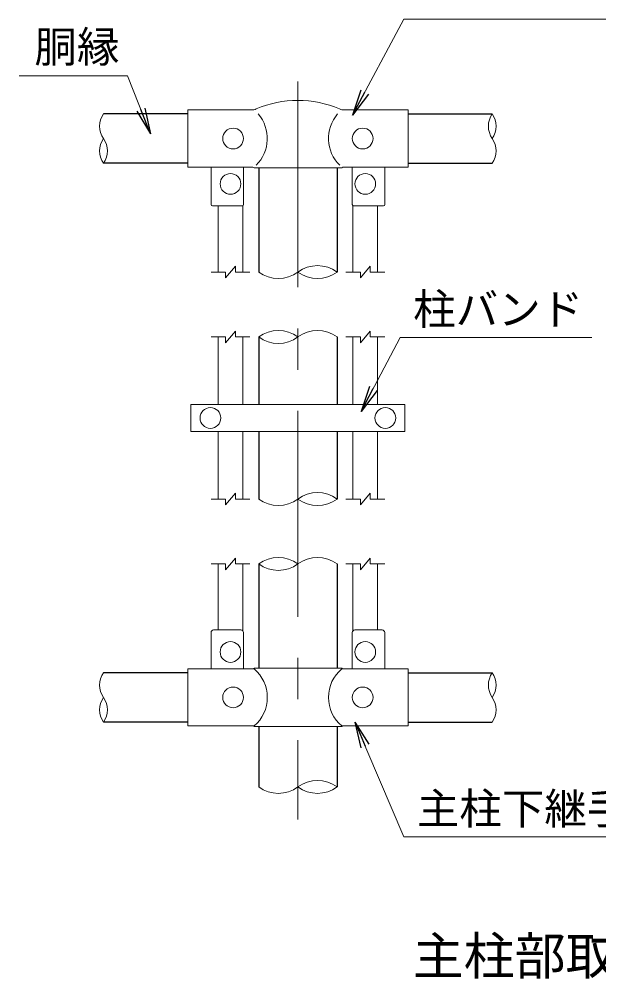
# Model space of a CAD drawing. Units: millimetres, scale not verified. Extents: x -8399 to 8401, y -5940 to 5940.
# Drawn here: x 4606 to 6395, y 653 to 3613 of the extents above; entities that cross this region are included whole.
import ezdxf
from ezdxf.enums import TextEntityAlignment as Align

# ---------------------------------------------------------------- set-up
doc = ezdxf.new("R2010")
doc.units = ezdxf.units.MM
doc.header["$LTSCALE"] = 20
doc.linetypes.add('USER1', pattern=[50.8, 31.75, -6.35, 6.35, -6.35])
for name, color, linetype, lineweight in [('0-1_D-STR1', 1, 'Continuous', 25), ('0-4_D-BMK', 2, 'USER1', 13), ('0-5_D-STR-DIM', 7, 'Continuous', 13), ('0-8_D-STR3', 3, 'Continuous', 13), ('0-9_D-STR-TXT', 7, 'Continuous', 13), ('0-C_D-TTL-TXT', 7, 'Continuous', 13)]:
    doc.layers.add(name, color=color, linetype=linetype, lineweight=lineweight)
doc.layers.add('0-6_0', color=7, linetype='Continuous')
doc.styles.add('ＭＳ ゴシック', font='')
doc.styles.get('ＭＳ ゴシック').set_extended_font_data('MS Gothic')

# ---------------------------------------------------------------- blocks, each defined once
blk = doc.blocks.new('_Open')
at = {"layer": '0-6_0'}
blk.add_line((-20, 3.333), (0, 0), dxfattribs=at)
blk.add_lwpolyline([(-20, -3.333), (0, 0), (-20, 0)], dxfattribs=at)

msp = doc.modelspace()

# ---------------------------------------------------------------- linework, layer by layer
at = {"layer": '0-1_D-STR1'}
for p, q in [((5126.24, 3321.12), (4866.24, 3321.12)), ((5806.24, 3321.12), (6066.24, 3321.12)), ((5126.24, 3168.72), (4866.24, 3168.72)), ((5806.24, 3168.72), (6066.24, 3168.72)), ((5345.24, 3155.12), (5345.24, 2833.12)), ((5587.24, 3155.12), (5587.24, 2833.12)), ((5345.24, 2633.12), (5345.24, 2425.09)), ((5587.24, 2633.12), (5587.24, 2425.09)), ((5345.24, 2341.1), (5345.24, 2133.12)), ((5587.24, 2341.1), (5587.24, 2133.12)), ((5345.24, 1933.12), (5345.24, 1611.32)), ((5587.24, 1933.12), (5587.24, 1611.32)), ((5126.24, 1597.32), (4866.24, 1597.32)), ((5806.24, 1597.32), (6066.24, 1597.32)), ((5126.24, 1444.92), (4866.24, 1444.92)), ((5345.24, 1431.32), (5345.24, 1245.32)), ((5587.24, 1431.32), (5587.24, 1245.32)), ((5806.24, 1444.92), (6066.24, 1444.92))]:
    msp.add_line(p, q, dxfattribs=at)
at = {"layer": '0-4_D-BMK'}
msp.add_line((5466.24, 3421.12), (5466.24, 1145.12), dxfattribs=at)
at = {"layer": '0-5_D-STR-DIM'}
for p, q in [((5243.24, 2815.12), (5273.24, 2851.12)), ((5273.24, 2833.12), (5273.24, 2851.12)), ((5659.24, 2815.12), (5689.24, 2851.12)), ((5689.24, 2833.12), (5689.24, 2851.12)), ((5198.24, 2833.12), (5243.24, 2833.12)), ((5243.24, 2815.12), (5243.24, 2833.12)), ((5273.24, 2833.12), (5318.24, 2833.12)), ((5614.24, 2833.12), (5659.24, 2833.12)), ((5659.24, 2815.12), (5659.24, 2833.12)), ((5689.24, 2833.12), (5734.24, 2833.12)), ((5243.24, 2615.12), (5273.24, 2651.12)), ((5273.24, 2633.12), (5273.24, 2651.12)), ((5659.24, 2615.12), (5689.24, 2651.12)), ((5689.24, 2633.12), (5689.24, 2651.12)), ((5198.24, 2633.12), (5243.24, 2633.12)), ((5243.24, 2615.12), (5243.24, 2633.12)), ((5273.24, 2633.12), (5318.24, 2633.12)), ((5614.24, 2633.12), (5659.24, 2633.12)), ((5659.24, 2615.12), (5659.24, 2633.12)), ((5689.24, 2633.12), (5734.24, 2633.12)), ((5198.24, 2133.12), (5243.24, 2133.12)), ((5243.24, 2115.12), (5273.24, 2151.12)), ((5243.24, 2115.12), (5243.24, 2133.12)), ((5273.24, 2133.12), (5273.24, 2151.12)), ((5273.24, 2133.12), (5318.24, 2133.12)), ((5614.24, 2133.12), (5659.24, 2133.12)), ((5659.24, 2115.12), (5689.24, 2151.12)), ((5659.24, 2115.12), (5659.24, 2133.12)), ((5689.24, 2133.12), (5689.24, 2151.12)), ((5689.24, 2133.12), (5734.24, 2133.12)), ((5198.24, 1933.12), (5243.24, 1933.12)), ((5243.24, 1915.12), (5273.24, 1951.12)), ((5243.24, 1915.12), (5243.24, 1933.12)), ((5273.24, 1933.12), (5273.24, 1951.12)), ((5273.24, 1933.12), (5318.24, 1933.12)), ((5614.24, 1933.12), (5659.24, 1933.12)), ((5659.24, 1915.12), (5689.24, 1951.12)), ((5659.24, 1915.12), (5659.24, 1933.12)), ((5689.24, 1933.12), (5689.24, 1951.12)), ((5689.24, 1933.12), (5734.24, 1933.12))]:
    msp.add_line(p, q, dxfattribs=at)
for centre, radius, start, end in [((4920.73, 3283.02), 66.48, 145.03504, 214.96496), ((6120.73, 3283.02), 66.48, 145.03504, 214.96496), ((6011.76, 3283.02), 66.48, 325.03504, 34.96496), ((4920.73, 3206.82), 66.48, 145.03422, 214.96578), ((4811.76, 3206.82), 66.48, 325.03504, 34.96496), ((6011.76, 3206.82), 66.48, 325.03422, 34.96578), ((5526.74, 2751.61), 101.51, 53.41445, 126.58555), ((5405.74, 2914.62), 101.51, 233.41445, 306.58555), ((5526.74, 2914.62), 101.51, 233.41445, 306.58555), ((5405.74, 2551.61), 101.51, 53.41445, 126.58555), ((5526.74, 2551.61), 101.51, 53.41445, 126.58555), ((5405.74, 2714.62), 101.51, 233.41445, 306.58555), ((5405.74, 2214.62), 101.51, 233.41445, 306.58555), ((5526.74, 2051.61), 101.51, 53.41445, 126.58555), ((5526.74, 2214.62), 101.51, 233.41445, 306.58555), ((5405.74, 1851.61), 101.51, 53.41445, 126.58555), ((5405.74, 2014.62), 101.51, 233.41445, 306.58555), ((5526.74, 1851.61), 101.51, 53.41445, 126.58555), ((4920.73, 1559.22), 66.48, 145.03504, 214.96496), ((6120.73, 1559.22), 66.48, 145.03504, 214.96496), ((6011.76, 1559.22), 66.48, 325.03504, 34.96496), ((4920.73, 1483.02), 66.48, 145.03422, 214.96578), ((4811.76, 1483.02), 66.48, 325.03504, 34.96496), ((6011.76, 1483.02), 66.48, 325.03422, 34.96578), ((5405.74, 1326.82), 101.51, 233.41445, 306.58555), ((5526.74, 1163.81), 101.51, 53.41445, 126.58555), ((5526.74, 1326.82), 101.51, 233.41445, 306.58555)]:
    msp.add_arc(centre, radius, start, end, dxfattribs=at)
at = {"layer": '0-8_D-STR3'}
for p, q in [((5126.24, 3333.12), (5323.13, 3333.12)), ((5126.24, 3157.12), (5126.24, 3333.12)), ((5609.35, 3333.12), (5806.24, 3333.12)), ((5806.24, 3157.12), (5806.24, 3333.12)), ((5126.24, 3157.12), (5327.04, 3157.12)), ((5198.24, 3157.12), (5198.24, 3041.12)), ((5298.24, 3157.12), (5298.24, 3041.12)), ((5331.04, 3155.12), (5327.04, 3157.12)), ((5331.04, 3155.12), (5601.44, 3155.12)), ((5601.44, 3155.12), (5605.44, 3157.12)), ((5605.44, 3157.12), (5806.24, 3157.12)), ((5634.24, 3157.12), (5634.24, 3041.12)), ((5734.24, 3157.12), (5734.24, 3041.12)), ((5294.24, 3037.12), (5202.24, 3037.12)), ((5220.24, 3037.12), (5220.24, 2833.12)), ((5296.24, 3037.65), (5296.24, 2833.12)), ((5636.24, 3037.65), (5636.24, 2833.12)), ((5638.24, 3037.12), (5730.24, 3037.12)), ((5712.24, 3037.12), (5712.24, 2833.12)), ((5220.24, 2633.12), (5220.24, 2425.09)), ((5296.24, 2633.12), (5296.24, 2425.09)), ((5636.24, 2633.12), (5636.24, 2425.09)), ((5712.24, 2633.12), (5712.24, 2425.09)), ((5796.24, 2425.09), (5136.24, 2425.09)), ((5136.24, 2425.09), (5136.24, 2341.1)), ((5796.24, 2425.09), (5796.24, 2341.1)), ((5796.24, 2341.1), (5136.24, 2341.1)), ((5220.24, 2341.1), (5220.24, 2133.12)), ((5296.24, 2341.1), (5296.24, 2133.12)), ((5636.24, 2341.1), (5636.24, 2133.12)), ((5712.24, 2341.1), (5712.24, 2133.12)), ((5220.24, 1933.12), (5220.24, 1729.32)), ((5296.24, 1933.12), (5296.24, 1726.61)), ((5636.24, 1933.12), (5636.24, 1726.61)), ((5712.24, 1933.12), (5712.24, 1729.32)), ((5198.24, 1609.32), (5198.24, 1721.32)), ((5290.24, 1729.32), (5206.24, 1729.32)), ((5298.24, 1609.32), (5298.24, 1721.32)), ((5634.24, 1609.32), (5634.24, 1721.32)), ((5642.24, 1729.32), (5726.24, 1729.32)), ((5734.24, 1609.32), (5734.24, 1721.32)), ((5126.24, 1609.32), (5331.04, 1609.32)), ((5126.24, 1433.32), (5126.24, 1609.32)), ((5331.04, 1611.32), (5327.04, 1609.32)), ((5331.04, 1611.32), (5601.44, 1611.32)), ((5601.44, 1611.32), (5605.44, 1609.32)), ((5601.44, 1609.32), (5806.24, 1609.32)), ((5806.24, 1433.32), (5806.24, 1609.32)), ((5126.24, 1433.32), (5331.04, 1433.32)), ((5331.04, 1431.32), (5327.04, 1433.32)), ((5601.44, 1433.32), (5806.24, 1433.32))]:
    msp.add_line(p, q, dxfattribs=at)
msp.add_lwpolyline([(5331.04, 1431.32), (5601.44, 1431.32), (5605.44, 1433.32)], dxfattribs=at)
for centre in [(5266.24, 3245.12), (5666.24, 3245.12), (5258.24, 3105.12), (5674.24, 3105.12), (5196.24, 2383.1), (5736.24, 2383.1), (5258.24, 1661.32), (5674.24, 1661.32), (5266.24, 1521.32), (5666.24, 1521.32)]:
    msp.add_circle(centre, 32, dxfattribs=at)
for centre, radius, start, end in [((5466.24, 3031.29), 331.29, 67.15338, 112.84662), ((5323.13, 3365.12), 32, 270, 296.9114), ((5256.7, 3245.12), 115.2, 314.1684, 41.01552), ((5675.79, 3245.12), 115.2, 138.98448, 225.8316), ((5609.35, 3365.12), 32, 243.0886, 270), ((5202.24, 3041.12), 4, 180, 270), ((5294.24, 3041.12), 4, 270, 0), ((5638.24, 3041.12), 4, 180, 270), ((5730.24, 3041.12), 4, 270, 0), ((5206.24, 1721.32), 8, 90, 180), ((5290.24, 1721.32), 8, 0, 90), ((5642.24, 1721.32), 8, 90, 180), ((5726.24, 1721.32), 8, 0, 90), ((5256.7, 1521.32), 115.2, 310.19176, 49.80824), ((5675.79, 1521.32), 115.2, 130.19176, 229.80824)]:
    msp.add_arc(centre, radius, start, end, dxfattribs=at)
at = {"layer": '0-9_D-STR-TXT'}
for points in [[(6488.06, 3613.14), (5793.54, 3613.14), (5635.62, 3319.37)], [(4605.94, 3438.49), (4939.98, 3438.49), (5010.13, 3261.65)], [(6373.43, 2631.37), (5782.29, 2631.37), (5662.25, 2404.93)], [(6488.06, 1091.1), (5793.54, 1091.1), (5643.49, 1443.08)]]:
    msp.add_lwpolyline(points, dxfattribs=at)

# ---------------------------------------------------------------- block references
at = {"layer": '0-9_D-STR-TXT', "xscale": 4, "yscale": 4}
for p, rotation in [((5634.68, 3317.61), 241.73951), ((5010.87, 3259.79), 291.63757), ((5661.31, 2403.16), 242.07069), ((5642.7, 1444.92), 113.08931)]:
    msp.add_blockref('_Open', p, dxfattribs=dict(at, rotation=rotation))

# ---------------------------------------------------------------- texts
at = {"layer": '0-9_D-STR-TXT', "style": 'ＭＳ ゴシック'}
for s, p in [('胴縁', (4653.02, 3451.07)), ('柱バンド', (5822.15, 2641.74)), ('主柱下継手', (5833.4, 1101.47))]:
    msp.add_text(s, height=96.19, dxfattribs=at).set_placement(p, align=Align.BOTTOM_LEFT)
at = {"layer": '0-C_D-TTL-TXT', "style": 'ＭＳ ゴシック'}
msp.add_text('主柱部取付詳細', height=115.4, dxfattribs=at).set_placement((5820.46, 631.59), align=Align.BOTTOM_LEFT)

doc.saveas('drawing.dxf')
